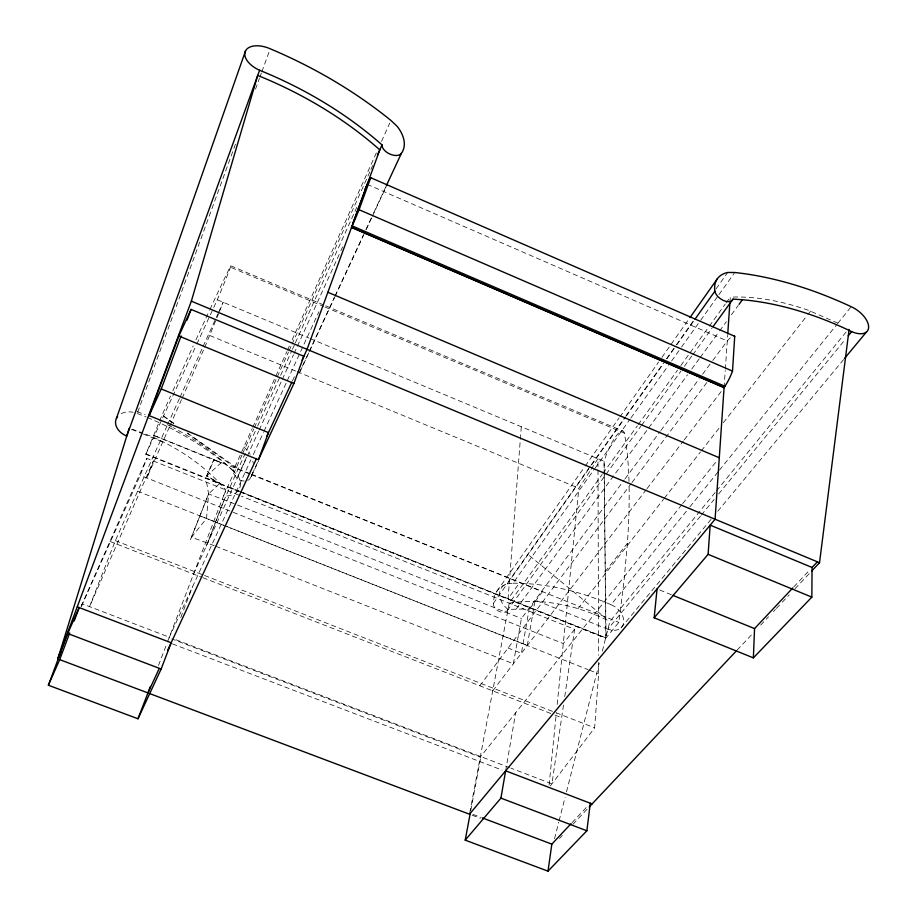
<?xml version="1.0" encoding="UTF-8"?>
<svg xmlns="http://www.w3.org/2000/svg" width="917" height="917" viewBox="0 0 917 917"><rect width="100%" height="100%" fill="white"/><g stroke="black" fill="none" stroke-linecap="round" stroke-linejoin="round"><path stroke-width="0.69" stroke-dasharray="4.58 3.44" d="M523.894 609.037L508.052 609.381A8.276 6.144 36.6 0 1 499.65 611.685A8.276 6.144 36.6 0 1 493.277 603.489L494.16 596.956A34.72 25.573 37.5 0 1 506.803 583.888L590.365 466.088M724.086 387.501L725.244 370.583M725.347 369.173L727.651 335.404M729.921 302.209L730.264 297.154A218.28 128.621 38.9 0 1 808.381 310.278L840.213 324.194M550.372 785.903L594.652 727.834L598.641 673.812L598.606 662.406M521.292 426.726L508.087 598.709L519.733 582.513M214.314 545.707L191.561 537.19L206.543 518.506L208.595 493.931L205.924 478.319L219.748 483.397L208.595 493.931L190.358 539.907L208.595 493.931L236.196 504.499M549.1 785.112L556.344 712.933M557.192 704.439L578.868 488.245L590.33 470.547M240.265 492.051L605.77 638.221L618.837 622.356L624.087 580.45L627.446 542.704A662.166 136.197 -71.6 0 0 629.073 485.322M563.485 705.081L551.931 783.863L510.861 768.125M564.723 696.656L574.604 629.303L241.469 496.189M505.634 770.819L515.675 712.761M527.275 645.545L535.138 600.085L611.857 630.839M529.361 607.879L521.395 653.259L508.098 648.01M513.302 663.862L521.406 618.597L624.282 479.866M469.779 812.817L509.222 603.18L602.16 474.502M470.765 810.559L480.966 756.238M554.533 838.723L558.751 822.159M559.106 820.784L565.078 797.332M566.488 791.807L599.878 660.744M602.343 651.081L609.885 621.497L715.558 491.993M137.71 412.157L236.368 141.654M255.511 89.167L259.431 78.404M259.924 77.062L261.391 73.016M261.884 71.675L269.736 50.148M238.936 491.523L145.826 454.282L162.068 415.057A689.297 13.228 -67.1 0 1 170.528 396.11M180.775 617.554L192.421 587.018M81.556 606.034L140.255 475.35L146.777 458.351L240.139 495.661M206.268 546.165L222.854 502.814L257.081 427.299M207.666 543.082L224.252 499.731M81.315 606.24L82.232 603.833L169.313 637.212M158.492 665.398L167.043 643.115M167.547 641.797L225.834 489.942A180.007 143.958 15.6 0 0 165.839 443.266L156.979 438.956A180.007 143.958 15.6 0 0 143.935 433.454M167.043 425.866L115.336 540.652L89.545 606.641L153.403 461.01L146.812 477.952L169.393 427.001M204.697 347.325L219.094 312.502M219.599 311.218L223.175 302.255L218.441 312.663M221.364 462.558L206.646 475.992L219.748 483.397L206.646 475.992L213.764 459.509L221.18 462.959L153.139 435.128L250.009 474.078M81.097 606.401L146.777 458.351M169.966 425.694L181.543 399.571M182.116 398.265L204.113 348.632M241.985 455.073L223.553 495.891A19.051 14.385 22.6 0 0 233.778 494.217L236.391 492.521A19.051 14.385 22.6 0 0 238.019 476.003L233.182 470.799L252.186 428.606M252.771 427.311L286.872 351.578M287.457 350.271L289.806 345.044M292.156 339.829L377.414 150.491M381.529 141.356L389.759 123.073M242.569 453.766L253.757 428.984M254.353 427.689L276.728 378.125M277.312 376.818L288.511 352.036M289.096 350.73L291.457 345.514M292.042 344.207L370.365 170.734M370.949 169.439L372.715 165.519M167.628 424.571L179.445 398.54M180.041 397.244L202.497 347.795M203.081 346.488L217.856 313.958M257.677 425.992L280.052 376.623M280.636 375.328L291.835 350.649M292.42 349.343L294.781 344.15M295.366 342.855L357.79 205.133M238.019 476.003L247.739 454.672M193.544 574.065L246.753 457.319M247.338 456.024L258.583 431.345M259.179 430.05L281.668 380.693M282.264 379.397L293.509 354.719M294.093 353.423L340.264 252.118M340.849 250.822L342.626 246.925M169.06 637.865L250.903 459.772M253.287 454.58L263.431 432.503M264.027 431.208L286.7 381.873M287.296 380.566L318.921 311.746M145.826 454.282L196.272 345.239M196.88 343.932L217.295 299.802A25.951 0.596 -67.5 0 0 227.989 273.713A25.951 0.596 -67.5 0 0 230.064 267.042L323.678 306.473M292.466 380.853L294.861 375.683M247.739 480.393A8.654 6.488 23.5 0 0 250.158 478.387L258.594 460.265M298.953 373.517L334.499 297.119M335.095 295.824L363.407 234.97M365.826 229.8L371.247 218.143M373.655 212.962L385.702 187.068M251.269 476.485L258.502 460.953M300.065 371.637L309.109 352.22M309.705 350.924L334.407 297.853M335.014 296.569L363.934 234.431M366.341 229.25L371.763 217.604M372.371 216.309L386.217 186.541M206.749 475.889L214.326 459.726M591.087 469.366L597.964 458.741L597.999 468.69M496.842 591.316L584.335 467.292M585.161 466.123L618.998 418.163M619.823 416.994L658.624 361.997M661.925 357.321L689.16 318.715M591.19 464.919L625.107 417.097M625.944 415.928L663.163 363.441M666.476 358.776L675.577 345.95M676.402 344.781L693.779 320.285M716.12 288.786L727.697 272.464M493.277 603.489L590.857 465.974M591.683 464.804L625.589 417.029M626.414 415.86L663.621 363.419M666.934 358.765L676.024 345.938M676.849 344.781L693.39 321.466M508.052 609.381A18.489 13.595 36.8 0 1 501.163 601.025L500.017 597.895A18.489 13.595 36.8 0 1 506.803 583.888L512.981 583.189L594.376 469.149M595.213 467.991L630.094 419.115M630.93 417.957L668.298 365.585M671.622 360.931L680.758 348.139M681.595 346.97L699.866 321.374M700.691 320.205L718.137 295.767M718.974 294.609L734.746 272.498M602.996 473.344L637.326 425.82M638.163 424.663L677.514 370.181M680.861 365.539L708.497 327.289M709.334 326.131L725.244 304.112M726.081 302.954L730.264 297.154M507.296 610.596L640.788 426.302M641.613 425.339L681.079 370.927M684.437 366.296L692.026 355.624M692.828 354.719L712.188 327.816M516.202 609.026L687.555 374.755M691.773 368.989L699.373 358.604M700.221 357.447L718.79 332.057M719.627 330.899L726.379 321.672M731.445 314.749L738.196 305.521M625.13 478.708L660.034 431.643M660.882 430.497L699.178 378.836M702.582 374.251L711.947 361.619M712.796 360.473L727.273 340.964A23.911 6.843 -65.6 0 1 731.147 337.227M530.301 608.04L542.463 591.648M479.82 685.778L631.148 483.626M631.996 482.48L708.119 380.807M492.727 690.822L646.13 489.804M647.001 488.669L683.417 440.951M684.277 439.816L722.355 389.931M605.14 571.772L627.4 543.242M577.985 608.693L663.438 499.341M664.321 498.218L700.439 452.001M701.322 450.877L719.822 427.196M723.353 422.691L807.04 315.597M807.923 314.474L810.571 311.092M574.604 629.303L563.29 643.585L140.255 475.35M681.789 504.728L480.256 757.121L171.731 638.897M682.672 503.605L717.507 459.99M512.981 583.189A256.611 197.568 46.6 0 1 611.054 604.693L689.011 507.961M689.905 506.849L718.573 471.269M719.467 470.157L836.843 324.503M837.737 323.392L851.182 306.714M716.464 490.893L846.529 331.495M700.462 516.145L607.971 629.016A15.99 11.348 39.7 0 0 623.686 622.551A15.99 11.348 39.7 0 0 611.054 604.693M701.367 515.033L714.068 499.547M718.607 494.011L845.554 339.095M621.073 627.813L711.409 518.919M717.793 511.216L843.709 359.43M572.036 822.664L588.382 805.275M793.767 586.914L810.135 569.514M559.485 838.505L562.362 835.444M572.919 824.257L588.256 807.992M737.176 650.038L752.868 633.406M760.709 625.096L768.549 616.774M773.455 611.57L775.415 609.496M776.39 608.452L781.295 603.26M782.281 602.217L789.136 594.938M795.016 588.703L810.697 572.07M250.169 473.676L236.299 468.564L187.584 433.443M200.8 516.237L527.355 645.453M472.908 814.353L480.944 817.379M472.186 815.224L480.21 818.251M172.465 643.894L502.103 770.074M175.984 639.768L509.531 767.621M109.925 541.431L201.534 577.183M202.875 577.699L553.685 714.607M555.014 715.122L561.64 717.713M115.336 540.652L203.207 574.97M204.537 575.486L554.705 712.234M556.034 712.761L594.652 727.834M137.412 491.122L588.072 669.628M589.39 670.144L598.641 673.812M215.644 546.234L513.371 663.759M145.975 453.881L241.756 492.188M243.074 492.716L606.045 637.888L604.234 472.759M237.514 505.026L521.486 618.494M251.338 474.605L618.837 622.356M131.716 429.397L142.032 433.535M143.316 434.062L163.948 442.349M229.823 487.42L239.108 491.145M240.437 491.672L605.805 638.186L604.234 475.464M251.487 474.215L541.718 591.213M659.701 589.998L671.565 594.824M209.901 335.565L295.859 371.133M297.188 371.683L578.868 488.245M217.295 299.802L308.914 338.052M310.233 338.602L604.108 461.308L604.211 471.327M230.82 265.827L324.492 305.292M325.81 305.854L622.643 430.921M324.996 307.035L624.317 433.111A662.166 136.197 -71.6 0 1 629.051 483.912M367.213 184.363L727.273 340.964M173.611 423.207L162.068 415.057L174.826 424.25M187.458 432.996L238.237 468.874M529.396 555.633L605.575 618.081M243.956 446.888L248.885 452.161A36.474 27.223 22.3 0 1 250.192 454.362M604.223 474.055L604.108 461.308A24.965 6.178 -67.1 0 1 615.639 436.721A24.965 6.178 -67.1 0 1 624.317 433.111M597.999 470.112L598.583 655.288M172.866 390.894A689.297 13.228 -67.1 0 1 193.143 346.007M195.951 339.84A689.297 13.228 -67.1 0 1 209.385 310.657M209.947 309.442A689.297 13.228 -67.1 0 1 230.064 267.042M252.84 472.393A36.474 27.223 22.3 0 1 250.158 478.387M252.84 461.182A36.474 27.223 22.3 0 1 253.298 463.486M244.209 481.07A8.654 6.488 23.5 0 1 234.328 472.026A235.818 190.576 14.3 0 0 173.324 427.723M137.126 411.687A235.818 190.576 14.3 0 1 145.104 414.713M168.327 425.144A235.818 190.576 14.3 0 1 172.087 427.07M131.853 429.213A180.007 143.958 15.6 0 1 142.605 432.95M137.218 413.498A268.521 219.92 13.1 0 1 146.124 416.983M147.385 417.51A268.521 219.92 13.1 0 1 233.182 470.799M121.17 413.659A16.827 12.402 18.4 0 1 133.034 412.26M509.222 603.18A172.167 130.569 44 0 1 576.163 608.109L584.691 610.814A172.167 130.569 44 0 1 609.885 621.497"/><path stroke-width="1.38" d="M657.065 588.932L654.165 617.794L753.373 657.867L811.843 597.127L812.061 567.474L817.368 561.823M753.373 657.867L754.553 628.603L792.804 587.935M149.265 693.424L469.515 814.216L715.088 519.24L724.086 387.501L724.934 386.275A23.475 6.809 -65.7 0 0 732.523 371.098L734.723 336.31L370.72 177.703A24.782 0.917 -67.2 0 0 367.213 184.363L352.907 223.267M727.743 334.017L729.829 303.481M654.165 617.794L708.107 554.327L710.182 525.132L812.061 567.474M470.238 813.345L465.206 840.144L547.999 871.15L586.869 830.779L590.307 803.235M811.683 571.039L819.523 562.717L849.085 329.444M547.999 871.15L551.839 844.133L571.073 823.684M465.206 840.144L500.923 798.122L505.634 770.819L592.095 803.922M60.121 653.764L57.794 658.922L191.344 301.166L257.711 75.423A299.309 195.493 20.6 0 1 379.787 149.872L307.057 349.343L302.048 360.163M129.137 428.365L57.794 658.922L61.21 651.23M116.413 418.427L245.561 50.836M386.298 185.773L401.359 153.403A45.22 26.329 25.1 0 0 397.267 126.454L390.929 120.459A349.045 227.473 20.5 0 0 270.228 48.796A21.183 11.955 22.7 0 0 245.504 50.939A21.183 11.955 22.7 0 0 259.591 70.254L126.752 436.079A16.827 12.402 18.4 0 1 117.582 416.57M724.086 387.501L351.555 227.29L352.185 225.903A24.346 0.917 -67.2 0 0 359.074 209.729L370.72 177.703M293.921 383.466L303.848 356.277L191.068 309.407L178.849 336L149.116 415.607L258.456 459.749L293.921 383.466L178.849 336M258.456 459.749L268.498 432.606L291.87 382.148M77.246 606.825L171.158 642.771L161.14 669.02L137.997 718.779L48.372 685.228L67.698 633.509L79.217 607.581L74.208 620.924M48.372 685.228L59.697 659.632L69.703 632.936M149.116 415.607L161.232 388.968L181.119 335.931M187.091 320.022L191.068 309.407M137.997 718.779L150.445 686.363M377.426 155.088L382.022 144.909A300.329 195.401 20.7 0 0 259.591 70.254M364.863 189.544L366.043 186.942M366.628 185.647L367.213 184.363M159.249 668.493L147.935 692.92L59.697 659.632M167.582 650.485L256.485 458.546M266.698 436.492L267.902 433.901M689.985 317.546L717.22 278.94M695.04 319.139L714.893 291.17A43.454 24.381 34.8 0 1 727.697 272.464L734.746 272.498A329.111 197.9 40.3 0 1 851.182 306.714A19.899 10.683 36.4 0 1 868.628 326.784A19.899 10.683 36.4 0 1 851.687 331.622A283.525 170.39 40.2 0 0 742.415 299.744L732.992 299.125A10.374 5.869 34.2 0 1 723.547 300.512A10.374 5.869 34.2 0 1 714.893 291.17M713.025 326.658L732.992 299.125M739.045 304.364L742.415 299.744M848.282 335.771L851.687 331.622M844.626 358.329L866.519 331.931M589.218 806.971L736.202 651.081M482.273 817.884L551.839 844.133M67.698 633.509L161.14 669.02M500.923 798.122L586.869 830.779M672.883 595.362L754.553 628.603M161.232 388.968L268.498 432.606M708.107 554.327L811.843 597.127M191.344 301.166L819.523 562.717M327.862 292.271L719.295 457.755M352.185 225.903L724.934 386.275M351.509 227.439L724.075 387.673M359.074 209.729L732.523 371.098M401.359 153.403A10.717 6.27 25.9 0 1 389.943 154.102A10.717 6.27 25.9 0 1 382.022 144.909M734.242 336.172A23.911 6.843 -65.6 0 1 734.723 336.31"/></g></svg>
